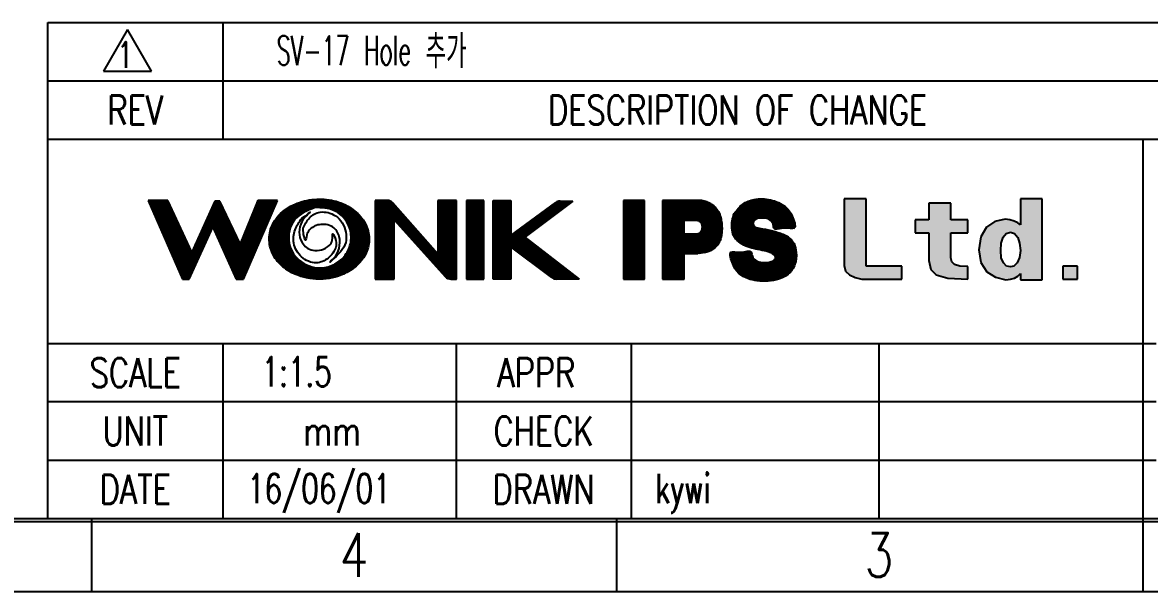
# Model space of a CAD drawing. Header units: millimetres. Extents: x -185 to 185, y -135 to 135.
# Drawn here: x 31.3 to 108.5, y -135 to -96 of the extents above; entities that cross this region are included whole.
import ezdxf

# ---------------------------------------------------------------- set-up
doc = ezdxf.new("R2010")
doc.units = ezdxf.units.MM
doc.layers.add('1', color=7, linetype='Continuous')
doc.layers.add('Layer_1', color=7, linetype='Continuous')
doc.styles.add('CONVERTER_11', font='txt.shx', dxfattribs={"width": 0.7})
doc.styles.add('CONVERTER_12', font='txt.shx', dxfattribs={"width": 0.56})
doc.styles.add('CONVERTER_14', font='simplex.shx', dxfattribs={"width": 0.77})
doc.styles.add('CONVERTER_15', font='simplex.shx', dxfattribs={"width": 0.7})
pattern_1 = [(45, (0, 0), (-0.035355339, 0.035355339), [])]

# ---------------------------------------------------------------- blocks, each defined once
blk = doc.blocks.new('_tb_frame_A3__5', base_point=(36.817, -99.333))
at = {"layer": '1', "color": 4, "linetype": 'Continuous'}
for p, q in [((38.465, -96.479), (36.817, -99.333)), ((40.113, -99.333), (38.465, -96.479)), ((36.817, -99.333), (40.113, -99.333))]:
    blk.add_line(p, q, dxfattribs=at)
at = {"layer": '1', "color": 4, "insert": (38.297, -98.212), "char_height": 1.8, "attachment_point": 5, "line_spacing_factor": 0.90036, "style": 'CONVERTER_11'}
blk.add_mtext('1', dxfattribs=at)
blk = doc.blocks.new('_tb_frame_AN-A3', base_point=(-185, -135))
at = {"layer": '1', "linetype": 'Continuous'}
h = blk.add_hatch(dxfattribs=at)
h.set_pattern_fill('_USER', scale=0.05, angle=45, pattern_type=0)
h.set_pattern_definition(pattern_1)
h.paths.add_polyline_path([(44.797, -108.237), (44.46, -108.237), (42.869, -111.743), (41.234, -108.19), (39.889, -108.19), (42.226, -113.586), (42.701, -113.586), (44.32, -110.036), (45.909, -113.586), (46.426, -113.586), (48.752, -108.19), (47.409, -108.19), (46.199, -111.178)])
h = blk.add_hatch(dxfattribs=at)
h.set_pattern_fill('_USER', scale=0.05, angle=45, pattern_type=0)
h.set_pattern_definition(pattern_1)
edge = h.paths.add_edge_path()
edge.add_spline(control_points=[(50.923, -108.145), (50.483, -108.26), (49.604, -108.488), (48.621, -109.337), (48.13, -110.406), (48.189, -111.484), (48.705, -112.419), (49.705, -113.235), (51.188, -113.694), (52.718, -113.526), (53.866, -112.978), (54.623, -112.268), (55.069, -111.319), (55.041, -110.228), (54.498, -109.239), (53.535, -108.485), (52.288, -108.059), (51.379, -108.116), (50.923, -108.145)], knot_values=[0, 0, 0, 0, 1.351642, 2.697202, 3.738505, 4.776559, 5.811156, 6.84967, 8.582399, 10.316214, 11.336909, 12.35446, 13.372028, 14.386792, 15.509501, 16.63741, 17.992666, 19.35172, 19.35172, 19.35172, 19.35172], degree=3, periodic=0)
edge = h.paths.add_edge_path(flags=16)
edge.add_spline(control_points=[(51.319, -108.679), (51.803, -108.697), (52.769, -108.734), (53.7, -109.788), (53.866, -110.926), (53.535, -111.879), (52.814, -112.564), (51.693, -112.946), (50.279, -112.566), (49.317, -111.156), (49.718, -109.327), (50.785, -108.895), (51.319, -108.679)], knot_values=[0, 0, 0, 0, 1.401747, 2.804004, 3.777026, 4.749588, 5.706599, 6.663112, 8.19586, 9.725587, 11.36235, 13.006034, 13.006034, 13.006034, 13.006034], degree=3, periodic=0)
h = blk.add_hatch(dxfattribs=at)
h.set_pattern_fill('_USER', scale=0.05, angle=45, pattern_type=0)
h.set_pattern_definition(pattern_1)
edge = h.paths.add_edge_path()
edge.add_line((55.449, -108.19), (55.449, -113.586))
edge.add_line((55.449, -113.586), (56.739, -113.586))
edge.add_line((56.739, -113.586), (56.739, -109.528))
edge.add_line((56.739, -109.528), (60.267, -113.422))
edge.add_arc((60.638, -113.086), 0.5, 222.17696, 270)
edge.add_line((60.638, -113.586), (61.016, -113.586))
edge.add_line((61.016, -113.586), (61.016, -108.19))
edge.add_line((61.016, -108.19), (59.734, -108.19))
edge.add_line((59.734, -108.19), (59.734, -111.866))
edge.add_line((59.734, -111.866), (56.648, -108.359))
edge.add_arc((56.273, -108.69), 0.5, 41.35497, 90)
edge.add_line((56.273, -108.19), (55.449, -108.19))
h = blk.add_hatch(dxfattribs=at)
h.set_pattern_fill('_USER', scale=0.05, angle=45, pattern_type=0)
h.set_pattern_definition(pattern_1)
h.paths.add_polyline_path([(61.712, -108.19), (61.712, -113.586), (62.897, -113.586), (62.897, -108.19)])
h = blk.add_hatch(dxfattribs=at)
h.set_pattern_fill('_USER', scale=0.05, angle=45, pattern_type=0)
h.set_pattern_definition(pattern_1)
edge = h.paths.add_edge_path()
edge.add_line((64.74, -108.19), (64.74, -110.595))
edge.add_line((64.74, -110.595), (67.832, -108.341))
edge.add_arc((68.127, -108.745), 0.5, 90.13647, 126.08714, ccw=False)
edge.add_line((68.126, -108.245), (68.997, -108.243))
edge.add_line((68.997, -108.243), (65.704, -110.707))
edge.add_line((65.704, -110.707), (69.438, -113.586))
edge.add_line((69.438, -113.586), (67.852, -113.586))
edge.add_arc((67.852, -113.086), 0.5, 233.21826, 270, ccw=False)
edge.add_line((67.552, -113.486), (64.74, -111.384))
edge.add_line((64.74, -111.384), (64.74, -113.586))
edge.add_line((64.74, -113.586), (63.546, -113.586))
edge.add_line((63.546, -113.586), (63.546, -108.19))
edge.add_line((63.546, -108.19), (64.74, -108.19))
h = blk.add_hatch(dxfattribs=at)
h.set_pattern_fill('_USER', scale=0.05, angle=45, pattern_type=0)
h.set_pattern_definition(pattern_1)
h.paths.add_polyline_path([(72.467, -108.19), (72.467, -113.586), (73.926, -113.586), (73.926, -108.19)])
h = blk.add_hatch(dxfattribs=at)
h.set_pattern_fill('_USER', scale=0.05, angle=45, pattern_type=0)
h.set_pattern_definition(pattern_1)
edge = h.paths.add_edge_path()
edge.add_spline(control_points=[(77.761, -108.19), (78.023, -108.251), (78.547, -108.373), (78.963, -108.87), (79.116, -109.253), (79.183, -109.51), (79.227, -109.812), (79.239, -110.165), (79.216, -110.525), (79.141, -110.851), (79.018, -111.122), (78.782, -111.457), (78.281, -111.76), (77.815, -111.813), (77.581, -111.84)], knot_values=[0, 0, 0, 0, 0.790359, 1.582636, 1.806161, 2.029943, 2.374763, 2.720419, 3.0885, 3.455417, 3.716247, 3.975488, 4.67665, 5.378864, 5.378864, 5.378864, 5.378864], degree=3, periodic=0)
edge.add_line((77.581, -111.84), (76.637, -111.84))
edge.add_line((76.637, -111.84), (76.637, -113.586))
edge.add_line((76.637, -113.586), (75.162, -113.586))
edge.add_line((75.162, -113.586), (75.162, -108.19))
edge.add_line((75.162, -108.19), (77.761, -108.19))
edge = h.paths.add_edge_path(flags=16)
edge.add_line((77.384, -110.516), (76.637, -110.516))
edge.add_line((76.637, -110.516), (76.637, -109.538))
edge.add_line((76.637, -109.538), (77.452, -109.538))
edge.add_spline(control_points=[(77.452, -109.538), (77.515, -109.551), (77.641, -109.576), (77.765, -109.68), (77.821, -109.782), (77.851, -109.872), (77.867, -109.982), (77.863, -110.094), (77.842, -110.191), (77.808, -110.282), (77.751, -110.374), (77.656, -110.462), (77.526, -110.507), (77.432, -110.513), (77.384, -110.516)], knot_values=[0, 0, 0, 0, 0.190981, 0.381506, 0.460131, 0.539384, 0.665077, 0.790239, 0.874999, 0.960249, 1.079977, 1.197875, 1.339989, 1.482383, 1.482383, 1.482383, 1.482383], degree=3, periodic=0)
h = blk.add_hatch(dxfattribs=at)
h.set_pattern_fill('_USER', scale=0.05, angle=45, pattern_type=0)
h.set_pattern_definition(pattern_1)
edge = h.paths.add_edge_path()
edge.add_spline(control_points=[(80.071, -109.094), (80.016, -109.256), (79.905, -109.58), (79.904, -110.104), (79.986, -110.645), (80.502, -111.218), (81.407, -111.539), (82.271, -111.646), (82.77, -111.867), (82.978, -112.114), (82.788, -112.31), (82.498, -112.443), (82.041, -112.483), (81.552, -112.361), (81.286, -112.06), (81.257, -111.533), (80.533, -111.868), (79.614, -111.523), (79.965, -112.643), (80.331, -113.223), (80.99, -113.588), (81.665, -113.725), (82.387, -113.749), (83.122, -113.617), (83.836, -113.285), (84.312, -112.589), (84.365, -111.819), (84.221, -111.138), (83.758, -110.616), (83.065, -110.381), (82.429, -110.209), (81.897, -110.118), (81.515, -110.073), (81.292, -109.772), (81.527, -109.418), (82.024, -109.371), (82.511, -109.467), (82.773, -109.774), (82.729, -110.307), (83.502, -109.957), (84.422, -110.309), (84.062, -109.176), (83.559, -108.519), (82.561, -108.076), (81.525, -108.05), (80.595, -108.391), (80.246, -108.86), (80.071, -109.094)], knot_values=[0, 0, 0, 0, 0.508508, 1.020073, 1.562805, 2.100171, 3.232856, 4.373805, 4.64919, 4.927156, 5.133403, 5.337402, 5.90569, 6.465764, 6.768896, 7.076371, 7.766852, 8.456846, 9.272432, 10.082956, 10.743053, 11.407996, 12.151692, 12.894648, 13.635216, 14.453426, 15.279935, 15.892595, 16.496467, 17.270319, 18.046708, 18.474786, 18.899517, 19.162158, 19.417986, 19.986208, 20.551231, 20.840981, 21.13607, 21.838074, 22.540084, 23.358362, 24.174889, 25.282219, 26.39547, 27.257506, 28.117518, 28.117518, 28.117518, 28.117518], degree=3, periodic=0)
for points in [[(87.609, -112.647), (87.701, -113.041), (87.976, -113.303), (88.374, -113.486), (88.833, -113.591), (91.557, -113.591), (91.557, -112.7), (89.109, -112.7), (89.109, -108.086), (87.609, -108.086)], [(93.424, -109.528), (92.475, -109.528), (92.475, -110.419), (93.424, -110.419), (93.424, -112.307), (93.547, -112.936), (93.914, -113.303), (94.71, -113.512), (96.087, -113.591), (96.087, -112.726), (95.536, -112.7), (95.169, -112.595), (94.985, -112.412), (94.924, -112.123), (94.924, -110.419), (96.087, -110.419), (96.087, -109.528), (94.924, -109.528), (94.924, -108.375), (93.424, -108.375)], [(102.606, -113.591), (103.616, -113.591), (103.616, -112.7), (102.606, -112.7)]]:
    blk.add_hatch(color=7, dxfattribs=at).paths.add_polyline_path(points)
h = blk.add_hatch(color=7, dxfattribs=at)
h.paths.add_polyline_path([(99.699, -108.086), (99.699, -109.869), (99.515, -109.738), (99.27, -109.607), (98.964, -109.528), (98.658, -109.476), (97.954, -109.633), (97.373, -110.026), (96.975, -110.681), (96.852, -111.573), (96.975, -112.438), (97.403, -113.093), (97.985, -113.46), (98.689, -113.644), (99.025, -113.591), (99.301, -113.512), (99.515, -113.381), (99.699, -113.198), (99.699, -113.644), (101.199, -113.644), (101.199, -108.086)])
h.paths.add_polyline_path([(99.301, -110.472), (99.515, -110.734), (99.638, -111.127), (99.699, -111.625), (99.638, -112.097), (99.485, -112.464), (99.24, -112.7), (99.025, -112.752), (98.75, -112.7), (98.536, -112.464), (98.383, -112.123), (98.352, -111.625), (98.383, -111.127), (98.505, -110.708), (98.719, -110.472), (99.025, -110.367)], flags=16)
at = {"color": 7, "linetype": 'Continuous'}
for p, q in [((33, -130), (33, -96)), ((33, -96), (45, -96)), ((45, -96), (45, -104)), ((45, -96), (122, -96)), ((33, -100), (144.5, -100)), ((33, -104), (45, -104)), ((45, -104), (144.5, -104)), ((108.098, -104), (108.098, -108)), ((108.098, -108), (108.098, -130)), ((33, -118), (45, -118)), ((45, -118), (45, -130)), ((45, -118), (109, -118)), ((61, -118), (61, -130)), ((73, -118), (73, -130)), ((90, -118), (90, -130)), ((109, -122), (33, -122)), ((33, -126), (109, -126)), ((-180.2, -130.2), (180.2, -130.2)), ((-180, -130), (122, -130)), ((36, -130), (36, -135)), ((72, -130), (72, -135)), ((108.098, -130), (108.098, -135)), ((-185, -135), (185, -135))]:
    blk.add_line(p, q, dxfattribs=at)
at = {"layer": '1', "color": 7, "linetype": 'Continuous'}
for p, q in [((41.234, -108.19), (39.889, -108.19)), ((39.889, -108.19), (42.226, -113.586)), ((42.869, -111.743), (41.234, -108.19)), ((47.409, -108.19), (46.199, -111.178)), ((46.426, -113.586), (48.752, -108.19)), ((48.752, -108.19), (47.409, -108.19)), ((55.449, -108.19), (55.449, -113.586)), ((56.273, -108.19), (55.449, -108.19)), ((59.734, -108.19), (59.734, -111.866)), ((61.016, -108.19), (59.734, -108.19)), ((61.016, -113.586), (61.016, -108.19)), ((62.897, -108.19), (61.712, -108.19)), ((61.712, -108.19), (61.712, -113.586)), ((62.897, -113.586), (62.897, -108.19)), ((63.546, -113.586), (63.546, -108.19)), ((63.546, -108.19), (64.74, -108.19)), ((64.74, -108.19), (64.74, -110.595)), ((73.926, -108.19), (72.467, -108.19)), ((72.467, -108.19), (72.467, -113.586)), ((73.926, -113.586), (73.926, -108.19)), ((75.162, -108.19), (75.162, -113.586)), ((77.761, -108.19), (75.162, -108.19)), ((89.109, -108.086), (87.609, -108.086)), ((87.609, -108.086), (87.609, -112.647)), ((89.109, -112.7), (89.109, -108.086)), ((99.699, -108.086), (99.699, -109.869)), ((101.199, -108.086), (99.699, -108.086)), ((101.199, -113.644), (101.199, -108.086)), ((44.46, -108.237), (42.869, -111.743)), ((44.797, -108.237), (44.46, -108.237)), ((46.199, -111.178), (44.797, -108.237)), ((59.734, -111.866), (56.648, -108.359)), ((64.74, -110.595), (67.832, -108.341)), ((68.997, -108.243), (65.704, -110.707)), ((68.126, -108.245), (68.997, -108.243)), ((78.459, -108.42), (78.459, -108.42)), ((78.983, -108.96), (78.983, -108.96)), ((94.924, -108.375), (93.424, -108.375)), ((93.424, -108.375), (93.424, -109.528)), ((94.924, -109.528), (94.924, -108.375)), ((56.739, -109.528), (60.267, -113.422)), ((56.739, -113.586), (56.739, -109.528)), ((76.637, -109.538), (77.452, -109.538)), ((76.637, -110.516), (76.637, -109.538)), ((92.475, -109.528), (92.475, -110.419)), ((93.424, -109.528), (92.475, -109.528)), ((96.087, -109.528), (94.924, -109.528)), ((96.087, -110.419), (96.087, -109.528)), ((97.954, -109.633), (97.373, -110.026)), ((98.658, -109.476), (97.954, -109.633)), ((98.964, -109.528), (98.658, -109.476)), ((99.27, -109.607), (98.964, -109.528)), ((99.515, -109.738), (99.27, -109.607)), ((99.699, -109.869), (99.515, -109.738)), ((42.701, -113.586), (44.32, -110.036)), ((44.32, -110.036), (45.909, -113.586)), ((77.384, -110.516), (76.637, -110.516)), ((92.475, -110.419), (93.424, -110.419)), ((93.424, -110.419), (93.424, -112.307)), ((94.924, -110.419), (96.087, -110.419)), ((94.924, -112.123), (94.924, -110.419)), ((97.373, -110.026), (96.975, -110.681)), ((98.505, -110.708), (98.719, -110.472)), ((98.719, -110.472), (99.025, -110.367)), ((99.025, -110.367), (99.301, -110.472)), ((99.301, -110.472), (99.515, -110.734)), ((65.704, -110.707), (69.438, -113.586)), ((96.975, -110.681), (96.852, -111.573)), ((98.352, -111.625), (98.383, -111.127)), ((98.383, -111.127), (98.505, -110.708)), ((99.515, -110.734), (99.638, -111.127)), ((99.638, -111.127), (99.699, -111.625)), ((64.74, -111.384), (64.74, -113.586)), ((67.552, -113.486), (64.74, -111.384)), ((76.637, -111.84), (77.581, -111.84)), ((76.637, -113.586), (76.637, -111.84)), ((96.852, -111.573), (96.975, -112.438)), ((98.383, -112.123), (98.352, -111.625)), ((99.699, -111.625), (99.638, -112.097)), ((87.609, -112.647), (87.701, -113.041)), ((91.557, -112.7), (89.109, -112.7)), ((91.557, -113.591), (91.557, -112.7)), ((93.424, -112.307), (93.547, -112.936)), ((94.985, -112.412), (94.924, -112.123)), ((95.169, -112.595), (94.985, -112.412)), ((95.536, -112.7), (95.169, -112.595)), ((96.087, -112.726), (95.536, -112.7)), ((96.087, -113.591), (96.087, -112.726)), ((96.975, -112.438), (97.403, -113.093)), ((98.536, -112.464), (98.383, -112.123)), ((98.75, -112.7), (98.536, -112.464)), ((99.025, -112.752), (98.75, -112.7)), ((99.24, -112.7), (99.025, -112.752)), ((99.485, -112.464), (99.24, -112.7)), ((99.638, -112.097), (99.485, -112.464)), ((103.616, -112.7), (102.606, -112.7)), ((102.606, -112.7), (102.606, -113.591)), ((103.616, -113.591), (103.616, -112.7)), ((42.226, -113.586), (42.701, -113.586)), ((45.909, -113.586), (46.426, -113.586)), ((55.449, -113.586), (56.739, -113.586)), ((60.638, -113.586), (61.016, -113.586)), ((61.712, -113.586), (62.897, -113.586)), ((64.74, -113.586), (63.546, -113.586)), ((69.438, -113.586), (67.852, -113.586)), ((72.467, -113.586), (73.926, -113.586)), ((75.162, -113.586), (76.637, -113.586)), ((87.701, -113.041), (87.976, -113.303)), ((87.976, -113.303), (88.374, -113.486)), ((88.374, -113.486), (88.833, -113.591)), ((88.833, -113.591), (91.557, -113.591)), ((93.547, -112.936), (93.914, -113.303)), ((93.914, -113.303), (94.71, -113.512)), ((94.71, -113.512), (96.087, -113.591)), ((97.403, -113.093), (97.985, -113.46)), ((97.985, -113.46), (98.689, -113.644)), ((98.689, -113.644), (99.025, -113.591)), ((99.025, -113.591), (99.301, -113.512)), ((99.301, -113.512), (99.515, -113.381)), ((99.515, -113.381), (99.699, -113.198)), ((99.699, -113.198), (99.699, -113.644)), ((102.606, -113.591), (103.616, -113.591)), ((99.699, -113.644), (101.199, -113.644))]:
    blk.add_line(p, q, dxfattribs=at)
for centre, start, end in [((56.273, -108.69), 41.35497, 90), ((68.127, -108.745), 90.13647, 126.08714), ((60.638, -113.086), 222.17696, 270), ((67.852, -113.086), 233.21826, 270)]:
    blk.add_arc(centre, 0.5, start, end, dxfattribs=at)
for points in [[(77.761, -108.19), (78.507, -108.451), (79.028, -109.047), (79.111, -109.255), (79.169, -109.471), (79.221, -109.812), (79.233, -110.157), (79.206, -110.524), (79.119, -110.881), (79.011, -111.118), (78.86, -111.329), (78.271, -111.709), (77.581, -111.84)], [(77.452, -109.538), (77.635, -109.591), (77.781, -109.714), (77.819, -109.783), (77.844, -109.858), (77.863, -109.982), (77.858, -110.107), (77.84, -110.19), (77.81, -110.27), (77.746, -110.371), (77.658, -110.45), (77.526, -110.501), (77.384, -110.516)]]:
    blk.add_spline(points, degree=3, dxfattribs=at)
at = {"layer": 'Layer_1', "color": 7, "linetype": 'Continuous'}
for points in [[(50.923, -108.145), (49.645, -108.585), (48.632, -109.471), (48.215, -110.425), (48.266, -111.461), (48.754, -112.373), (49.548, -113.042), (51.198, -113.574), (52.921, -113.382), (53.838, -112.933), (54.571, -112.228), (54.99, -111.3), (54.966, -110.286), (54.442, -109.293), (53.566, -108.583), (52.282, -108.149), (50.923, -108.145)], [(78.459, -108.42), (78.124, -108.26), (77.761, -108.19)], [(80.071, -109.094), (79.933, -109.583), (79.917, -110.095), (80.036, -110.624), (80.378, -111.038), (81.414, -111.497), (82.523, -111.764), (82.766, -111.893), (82.91, -112.131), (82.785, -112.295), (82.603, -112.388), (82.039, -112.45), (81.506, -112.277), (81.318, -112.039), (81.227, -111.745), (80.537, -111.745), (79.847, -111.745), (79.969, -112.552), (80.421, -113.224), (80.994, -113.552), (81.642, -113.702), (82.385, -113.723), (83.116, -113.585), (83.773, -113.244), (84.239, -112.572), (84.325, -111.75), (84.171, -111.157), (83.774, -110.701), (83.066, -110.39), (82.314, -110.194), (81.893, -110.121), (81.488, -109.993), (81.351, -109.769), (81.47, -109.543), (82.02, -109.4), (82.562, -109.56), (82.734, -109.794), (82.786, -110.084), (83.488, -110.085), (84.19, -110.082), (84.05, -109.276), (83.562, -108.621), (82.559, -108.153), (81.446, -108.129), (80.649, -108.457), (80.071, -109.094)], [(51.319, -108.679), (52.7, -108.92), (53.643, -109.958), (53.787, -110.921), (53.467, -111.839), (52.778, -112.503), (51.871, -112.806), (50.391, -112.408), (49.552, -111.129), (49.915, -109.533), (51.319, -108.679)], [(50.517, -110.106), (50.542, -110.519), (50.669, -110.922), (50.758, -110.563), (50.929, -110.242), (51.231, -109.986), (51.599, -109.857), (52.083, -109.85), (52.53, -110.011), (52.982, -110.675), (52.975, -111.482), (52.738, -111.991), (52.354, -112.408), (53.193, -111.548), (53.426, -110.377), (53.19, -109.731), (52.715, -109.242), (52.212, -109.031), (51.668, -108.999), (50.937, -109.396), (50.517, -110.106)], [(78.983, -108.96), (78.754, -108.659), (78.459, -108.42)], [(50.415, -109.415), (49.954, -110.209), (49.862, -111.117), (50.397, -112.065), (51.415, -112.472), (52.231, -112.141), (52.741, -111.412), (52.74, -110.937), (52.546, -110.49), (52.504, -110.917), (52.281, -111.281), (51.767, -111.58), (51.161, -111.6), (50.737, -111.424), (50.437, -111.08), (50.236, -110.375), (50.41, -109.657), (50.671, -109.305), (50.983, -108.994), (50.709, -109.217), (50.415, -109.415)]]:
    blk.add_spline(points, degree=3, dxfattribs=at)
blk.add_blockref('_tb_frame_A3__5', (36.817, -99.333))
at = {"color": 7, "line_spacing_factor": 0.60024, "style": 'CONVERTER_14'}
for s, insert, char_height, attachment_point in [('REV', (39, -103), 2, 8), ('DESCRIPTION OF CHANGE', (80.306, -103), 2, 8), ('SCALE', (39, -121), 2, 8), ('APPR', (66.5, -121), 2, 8), ('UNIT', (39, -125), 2, 8), ('CHECK', (67, -125), 2, 8), ('mm', (52.5, -125), 2, 8), ('DATE', (39, -129), 2, 8), ('DRAWN', (67, -129), 2, 8), ('4', (54, -132.5), 3, 5), ('3', (90, -132.5), 3, 5)]:
    blk.add_mtext(s, dxfattribs=dict(at, insert=insert, char_height=char_height, attachment_point=attachment_point))
at = {"layer": '1', "color": 4, "style": 'CONVERTER_15', "width": 0.7}
for s, p in [('1:1.5', (47.665, -120.939)), ('16/06/01', (46.665, -128.939)), ('kywi', (74.665, -128.939))]:
    blk.add_text(s, height=2, dxfattribs=at).set_placement(p)
at = {"layer": '1', "color": 4, "insert": (48.697, -99.128), "char_height": 2, "attachment_point": 7, "line_spacing_factor": 0.90036, "style": 'CONVERTER_12'}
blk.add_mtext('SV-17 Hole 추가', dxfattribs=at)

msp = doc.modelspace()

# ---------------------------------------------------------------- block references
msp.add_blockref('_tb_frame_AN-A3', (-185, -135))

doc.saveas('drawing.dxf')
